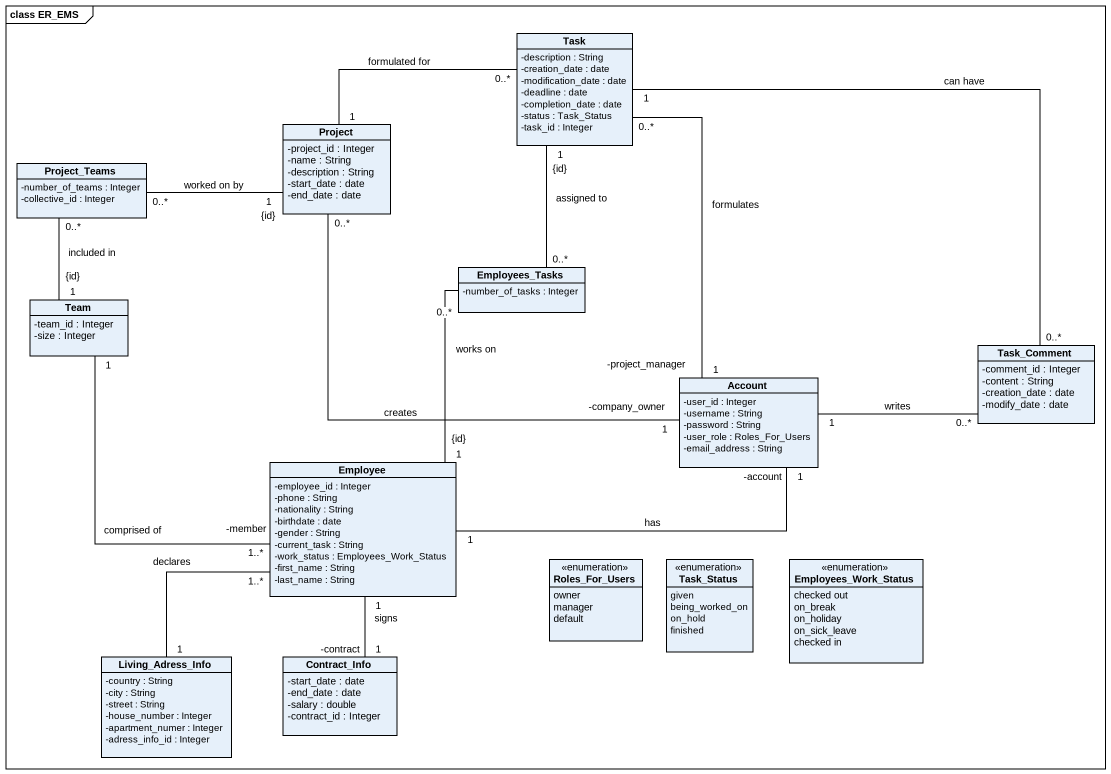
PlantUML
@startuml
mainframe class ER_EMS
hide circle
hide empty members
skinparam classAttributeIconSize 0
class Task {
  -description : String
  -creation_date : date
  -modification_date : date
  -deadline : date
  -completion_date : date
  -status : Task_Status
  -task_id : Integer
}
class Project {
  -project_id : Integer
  -name : String
  -description : String
  -start_date : date
  -end_date : date
}
class Project_Teams {
  -number_of_teams : Integer
  -collective_id : Integer
}
class Employees_Tasks {
  -number_of_tasks : Integer
}
class Team {
  -team_id : Integer
  -size : Integer
}
class Task_Comment {
  -comment_id : Integer
  -content : String
  -creation_date : date
  -modify_date : date
}
class Account {
  -user_id : Integer
  -username : String
  -password : String
  -user_role : Roles_For_Users
  -email_address : String
}
class Employee {
  -employee_id : Integer
  -phone : String
  -nationality : String
  -birthdate : date
  -gender : String
  -current_task : String
  -work_status : Employees_Work_Status
  -first_name : String
  -last_name : String
}
enum Roles_For_Users {
  owner
  manager
  default
}
enum Task_Status {
  given
  being_worked_on
  on_hold
  finished
}
enum Employees_Work_Status {
  checked out
  on_break
  on_holiday
  on_sick_leave
  checked in
}
class Living_Adress_Info {
  -country : String
  -city : String
  -street : String
  -house_number : Integer
  -apartment_numer : Integer
  -adress_info_id : Integer
}
class Contract_Info {
  -start_date : date
  -end_date : date
  -salary : double
  -contract_id : Integer
}
Task "0..*" -left- "1" Project : formulated for
Task "1\n{id}" -- "0..*" Employees_Tasks : assigned to
Task "1" -- "0..*" Task_Comment : can have
Project "1\n{id}" -left- "0..*" Project_Teams : worked on by
Team "1\n{id}" -up- "0..*" Project_Teams : included in
Team "1" -- "1..*\n-member" Employee : comprised of
Account "1\n-project_manager" -up- "0..*" Task : formulates
Account "1\n-company_owner" -up- "0..*" Project : creates
Account "1" -right- "0..*" Task_Comment : writes
Employee "1\n{id}" -up- "0..*" Employees_Tasks : works on
Employee "1" -right- "-account\n1" Account : has
Employee "1..*" -- "1" Living_Adress_Info : declares
Employee "1" -- "-contract\n1" Contract_Info : signs
@enduml
